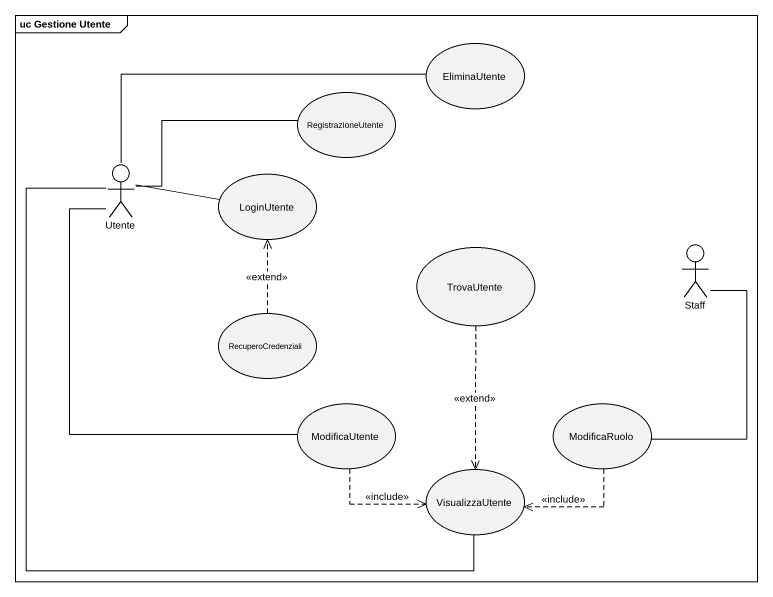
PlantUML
@startuml
mainframe uc Gestione Utente
usecase EliminaUtente
usecase RegistrazioneUtente
actor Utente
usecase LoginUtente
usecase TrovaUtente
actor Staff
usecase RecuperoCredenziali
usecase ModificaUtente
usecase ModificaRuolo
usecase VisualizzaUtente
Utente -right- EliminaUtente
Utente -right- RegistrazioneUtente
Utente -right- LoginUtente
Utente -- ModificaUtente
Utente -- VisualizzaUtente
TrovaUtente ..> VisualizzaUtente : <<extend>>
Staff -- ModificaRuolo
RecuperoCredenziali .up.> LoginUtente : <<extend>>
ModificaUtente .right.> VisualizzaUtente : <<include>>
ModificaRuolo .left.> VisualizzaUtente : <<include>>
@enduml
